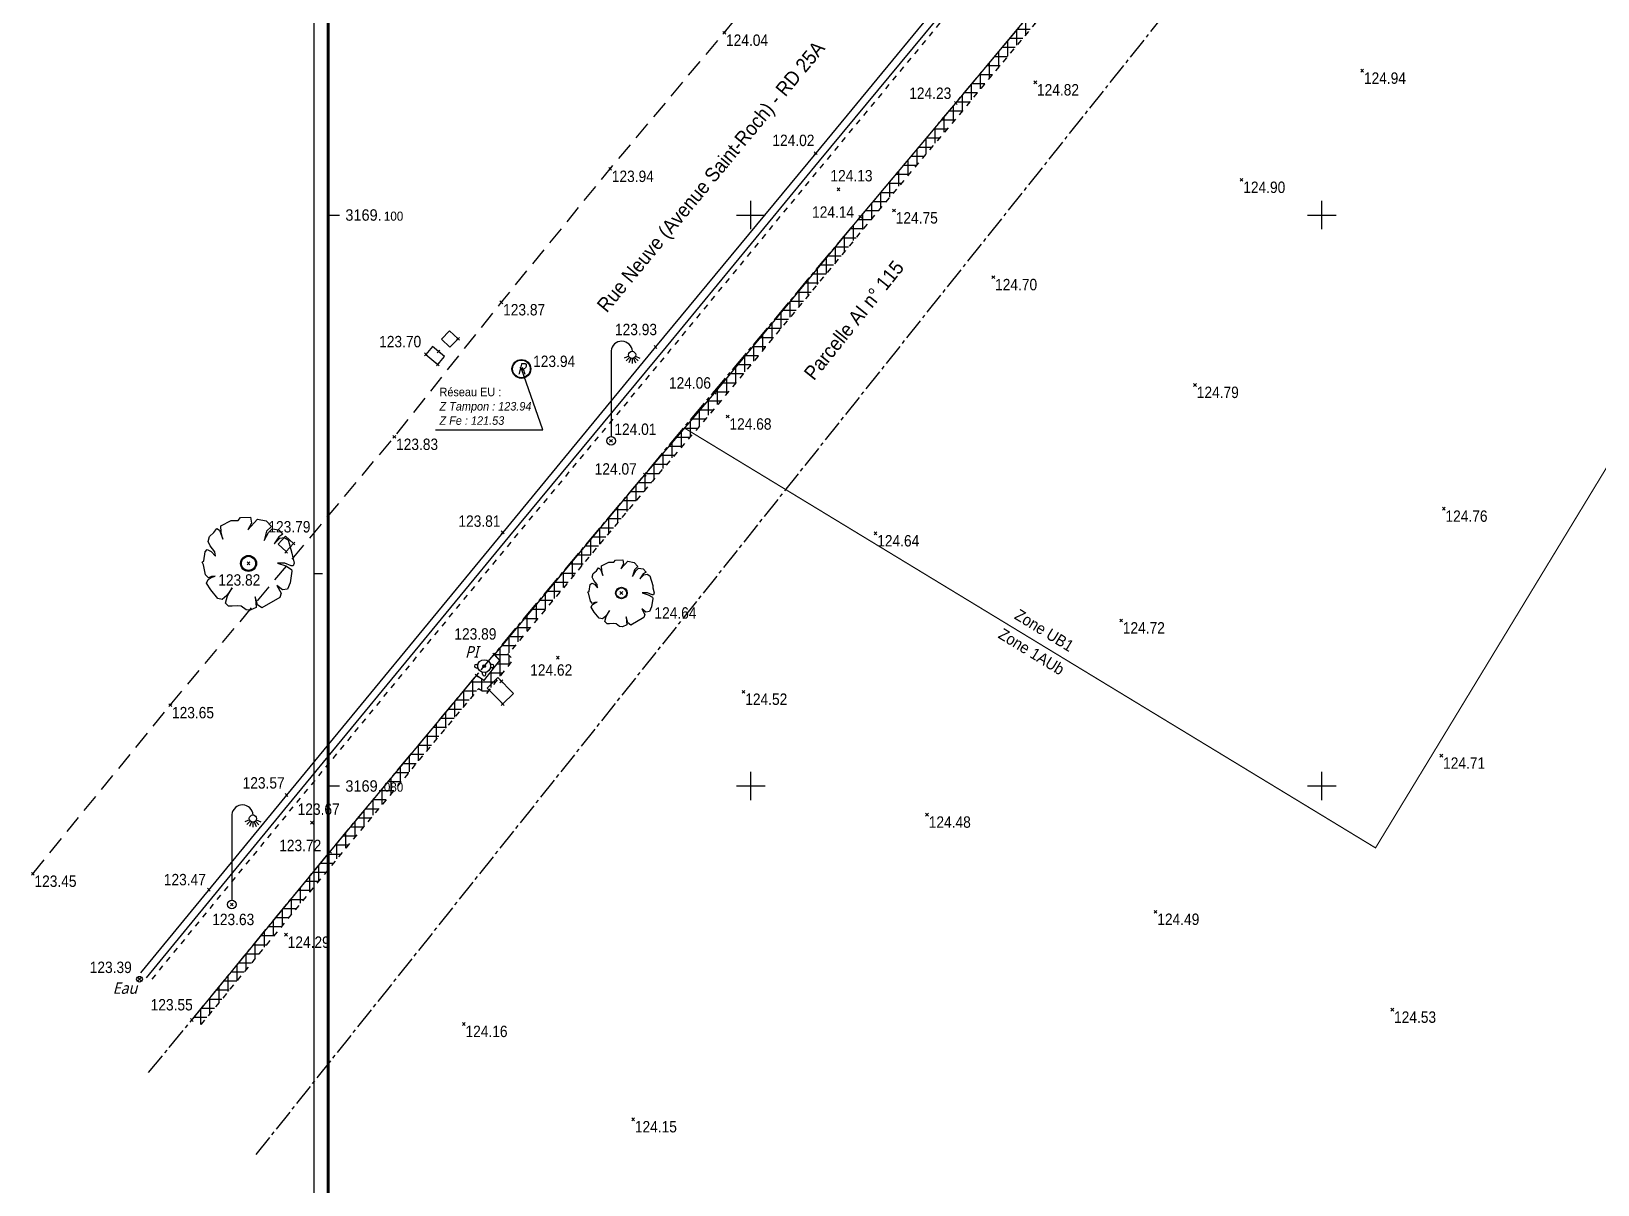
# Model space of a CAD drawing. Header units: millimetres. Extents: x 1856675 to 1856923, y 3169023 to 3169196.
# Drawn here: x 1856674.8 to 1856729.7, y 3169066 to 3169106.4 of the extents above; entities that cross this region are included whole.
import ezdxf
from ezdxf.enums import TextEntityAlignment as Align

# ---------------------------------------------------------------- set-up
doc = ezdxf.new("R2010")
doc.units = ezdxf.units.MM
doc.header["$PDMODE"] = 3
doc.header["$PDSIZE"] = 0.05
for name, pattern in [('AXES2', [28.575, 19.05, -3.175, 3.175, -3.175]), ('CACHE', [9.525, 6.35, -3.175]), ('Grille', [0.4, 0.2, -0.2]), ('INTERROMPU', [19.05, 12.7, -6.35])]:
    doc.linetypes.add(name, pattern=pattern)
for name, color, linetype in [('Caniveau', 24, 'Continuous'), ('Carroyage(2)', 7, 'Continuous'), ('Carroyage(2)_Croix', 7, 'Continuous'), ('Carroyage(2)_Textes', 7, 'Continuous'), ('Chemin', 45, 'CACHE'), ('Elements de Voirie', 251, 'Continuous'), ('Limites', 1, 'AXES2'), ('Mise en Page', 7, 'Continuous'), ('Murs', 7, 'Continuous'), ('Murs Hachures', 7, 'Continuous'), ("Plan Local d'Urbanisme", 30, 'Continuous'), ('Points Topo', 7, 'Continuous'), ('Points Topo Altitude', 7, 'Continuous'), ('Réseaux Sol', 151, 'Continuous'), ('Textes', 7, 'Continuous'), ('Trottoirs', 28, 'Continuous'), ('Végétation', 102, 'Continuous')]:
    doc.layers.add(name, color=color, linetype=linetype)
doc.styles.add('Pts Topo SPE', font='', dxfattribs={"width": 0.9})
doc.styles.get("Standard").update_dxf_attribs({"font": '', "width": 0.95, "height": 0.4})
doc.styles.get('Pts Topo SPE').set_extended_font_data('Titillium Web Light')
doc.styles.get('Standard').set_extended_font_data('Titillium Web')

# ---------------------------------------------------------------- blocks, each defined once
blk = doc.blocks.new('PointTopo_SPE')
at = {"color": 0}
blk.add_point((0, 0), dxfattribs=at)
at = {"layer": 'Points Topo Altitude', "style": 'Pts Topo SPE', "width": 0.9}
blk.add_attdef('ALT', text='', height=0.4, dxfattribs=at).set_placement((0.06, -0.06), align=Align.TOP_LEFT)
blk = doc.blocks.new('SPE81')
at = {"layer": 'Elements de Voirie'}
blk.add_line((0, 3.15), (0, 0.15), dxfattribs=at)
at = {"layer": 'Elements de Voirie', "flags": 128}
for points in [[(0.621, 2.962), (0.46, 2.895)], [(0.648, 2.922), (0.525, 2.798)], [(0.689, 2.895), (0.622, 2.733)], [(0.737, 2.885), (0.737, 2.71)], [(0.784, 2.895), (0.85, 2.733)], [(0.824, 2.921), (0.947, 2.796)], [(0.852, 2.962), (1.013, 2.894)]]:
    blk.add_lwpolyline(points, dxfattribs=at)
at = {"layer": 'Elements de Voirie'}
for centre, radius in [((0.737, 3.01), 0.125), ((0, 0), 0.15)]:
    blk.add_circle(centre, radius, dxfattribs=at)
blk.add_arc((0.374, 3.111), 0.376, 3.6208, 174.0268, dxfattribs=at)
blk = doc.blocks.new('SPE40')
at = {"layer": 'Réseaux Sol'}
for radius in [0.33, 0.31]:
    blk.add_circle((0, 0), radius, dxfattribs=at)
at = {"layer": 'Réseaux Sol', "insert": (-0.15, 0.212), "char_height": 0.4, "attachment_point": 1}
blk.add_mtext_dynamic_manual_height_columns('{\\fTrebuchet MS|b0|i1|c0|p34;R}', width=0.4, gutter_width=12.5, heights=[0], dxfattribs=at)
blk = doc.blocks.new('SPE30')
at = {"layer": 'Végétation'}
h = blk.add_hatch(color=34, dxfattribs=at)
h.dxf.hatch_style = 1
h.paths.add_polyline_path([(-0.28, 0, 1), (0.28, 0, 1)])
h.paths.add_polyline_path([(0.25, 0, -1), (-0.25, 0, -1)], flags=16)
at = {"layer": 'Végétation', "linetype": 'Continuous', "flags": 128}
for points in [[(1.522, 0.359), (1.537, 0.249), (1.598, 0.013), (1.568, -0.082), (1.491, -0.082), (1.277, 0.013), (1.017, 0.013), (1.308, -0.082), (1.507, -0.208), (1.522, -0.27), (1.461, -0.68), (1.369, -0.9), (1.185, -0.931), (0.987, -0.774), (1.14, -1.042), (1.094, -1.199), (0.467, -1.561), (0.314, -1.451), (0.237, -1.167), (0.253, -1.372), (0.268, -1.545), (0.054, -1.64), (-0.084, -1.624), (-0.252, -1.498), (-0.39, -1.482), (-0.573, -1.498), (-0.696, -1.498), (-0.803, -1.388), (-0.741, -1.136), (-0.573, -0.853), (-0.757, -1.12), (-0.925, -1.262), (-1.078, -1.23), (-1.323, -0.931), (-1.475, -0.695), (-1.414, -0.569), (-1.307, -0.491), (-1.17, -0.444), (-1.292, -0.459), (-1.399, -0.507), (-1.506, -0.396), (-1.582, -0.05), (-1.628, 0.044), (-1.567, 0.092), (-1.521, 0.406), (-1.445, 0.485), (-1.307, 0.422), (-1.154, 0.249), (-1.185, 0.406), (-1.338, 0.611), (-1.414, 0.768), (-1.368, 0.941), (-1.215, 1.083), (-1.108, 1.225), (-1.017, 1.162), (-0.894, 0.847), (-0.956, 1.099), (-0.971, 1.319), (-0.604, 1.508), (-0.359, 1.508), (-0.283, 1.602), (0.069, 1.618), (0.1, 1.413), (-0.023, 1.177), (0.314, 1.555), (0.62, 1.492), (0.803, 1.288), (0.635, 1.13), (0.543, 0.8), (0.696, 1.083), (0.834, 1.209), (1.063, 1.177), (1.201, 1.02), (1.063, 0.926), (0.895, 0.69), (1.094, 0.878), (1.247, 0.91), (1.384, 0.831)], [(0.834, 1.209), (0.834, 1.209)], [(0.834, 1.209), (0.834, 1.209)]]:
    blk.add_lwpolyline(points, close=True, dxfattribs=at)
at = {"layer": 'Végétation', "color": 34}
blk.add_circle((0, 0), 0.28, dxfattribs=at)
at = {"layer": 'Végétation', "color": 34, "linetype": 'Continuous'}
blk.add_circle((0, 0), 0.25, dxfattribs=at)
blk = doc.blocks.new('SPE50')
at = {"layer": 'Réseaux Sol', "flags": 128}
blk.add_lwpolyline([(0, 0), (1, 0), (1, 1), (0, 1), (0, 0)], dxfattribs=at)
blk = doc.blocks.new('SPE45')
at = {"layer": 'Réseaux Sol', "flags": 128}
blk.add_lwpolyline([(0, 0), (1, 0), (1, 1), (0, 1)], close=True, dxfattribs=at)
blk = doc.blocks.new('SPE31')
at = {"xscale": 0.7200000000000001, "yscale": 0.7200000000000001, "zscale": 0.7200000000000001}
blk.add_blockref('SPE30', (0, 0), dxfattribs=at)

msp = doc.modelspace()

# ---------------------------------------------------------------- hatches: boundary and pattern name
at = {"layer": 'Murs Hachures'}
h = msp.add_hatch(dxfattribs=at)
h.set_pattern_fill('ANSI37', color=256, scale=0.1, angle=45)
h.set_pattern_definition([(90, (1856680.4247, 3169071.5839), (-0.3175, 8e-17), []), (180, (1856680.4247, 3169071.5839), (-8e-17, -0.3175), [])])
h.paths.add_polyline_path([(1856723.212, 3169124.209), (1856722.938, 3169124.427), (1856720.187, 3169120.961), (1856718.94, 3169118.725), (1856718.056, 3169116.982), (1856717.855, 3169116.738), (1856716.823, 3169115.488), (1856718.068, 3169114.495), (1856716.161, 3169112.207), (1856714.947, 3169113.222), (1856711.887, 3169109.578), (1856707.179, 3169103.922), (1856703.834, 3169099.935), (1856698.734, 3169093.772), (1856696.288, 3169090.905), (1856691.022, 3169084.598), (1856691.211, 3169084.405), (1856690.657, 3169083.7), (1856690.393, 3169083.872), (1856685.264, 3169077.702), (1856680.425, 3169071.806), (1856680.695, 3169071.584), (1856685.533, 3169077.479), (1856690.463, 3169083.409), (1856690.735, 3169083.232), (1856691.677, 3169084.431), (1856691.494, 3169084.617), (1856696.555, 3169090.679), (1856699.002, 3169093.547), (1856704.103, 3169099.711), (1856707.448, 3169103.698), (1856712.155, 3169109.354), (1856714.99, 3169112.729), (1856716.206, 3169111.713), (1856718.565, 3169114.545), (1856717.319, 3169115.54), (1856718.125, 3169116.515), (1856718.351, 3169116.789), (1856719.249, 3169118.561), (1856720.479, 3169120.766)])
h.paths.add_polyline_path([(1856721.27, 3169121.927), (1856721.139, 3169121.744), (1856720.976, 3169121.86), (1856721.107, 3169122.044)], flags=16)

# ---------------------------------------------------------------- linework, layer by layer
at = {"layer": 'Caniveau', "flags": 128}
msp.add_lwpolyline([(1856721.832, 3169125.902), (1856715.919, 3169118.72), (1856708.357, 3169109.555), (1856702.275, 3169102.165), (1856696.663, 3169095.378), (1856691.312, 3169088.885), (1856683.742, 3169079.684), (1856678.627, 3169073.458)], dxfattribs=at)
at = {"layer": 'Carroyage(2)'}
for p, q in [((1856685.202, 3169100), (1856685.602, 3169100)), ((1856684.702, 3169087.439), (1856685.002, 3169087.439)), ((1856685.202, 3169080), (1856685.602, 3169080))]:
    msp.add_line(p, q, dxfattribs=at)
msp.add_lwpolyline([(1856684.702, 3169028.039), (1856922.302, 3169028.039), (1856922.302, 3169196.039), (1856684.702, 3169196.039)], close=True, dxfattribs=at)
at = {"layer": 'Carroyage(2)', "const_width": 0.1}
msp.add_lwpolyline([(1856921.802, 3169087.439), (1856921.802, 3169195.539), (1856685.202, 3169195.539), (1856685.202, 3169028.539), (1856880.302, 3169028.539)], dxfattribs=at)
at = {"layer": 'Carroyage(2)_Croix'}
for p, q in [((1856700, 3169099.5), (1856700, 3169100.5)), ((1856720, 3169099.5), (1856720, 3169100.5)), ((1856699.5, 3169100), (1856700.5, 3169100)), ((1856719.5, 3169100), (1856720.5, 3169100)), ((1856700, 3169079.5), (1856700, 3169080.5)), ((1856720, 3169079.5), (1856720, 3169080.5)), ((1856699.5, 3169080), (1856700.5, 3169080)), ((1856719.5, 3169080), (1856720.5, 3169080))]:
    msp.add_line(p, q, dxfattribs=at)
at = {"layer": 'Chemin', "color": 45, "ltscale": 0.1, "flags": 128}
msp.add_lwpolyline([(1856674.854, 3169076.925), (1856679.669, 3169082.829), (1856687.517, 3169092.229), (1856691.267, 3169096.942), (1856695.073, 3169101.616), (1856699.073, 3169106.384), (1856702.064, 3169110.006), (1856707.383, 3169116.469), (1856707.589, 3169116.719)], dxfattribs=at)
at = {"layer": 'Limites', "ltscale": 0.04, "flags": 128}
for points in [[(1856678.911, 3169069.962), (1856685.264, 3169077.702), (1856690.393, 3169083.872), (1856707.179, 3169103.922), (1856714.947, 3169113.222), (1856718.056, 3169116.982), (1856718.94, 3169118.725), (1856720.187, 3169120.961), (1856724.396, 3169126.263)], [(1856682.676, 3169067.09), (1856723.705, 3169118.594)]]:
    msp.add_lwpolyline(points, dxfattribs=at)
at = {"layer": 'Mise en Page', "color": 30, "linetype": 'INTERROMPU', "ltscale": 0.05, "const_width": 0.04, "flags": 128}
msp.add_lwpolyline([(1856697.658, 3169092.55), (1856721.879, 3169077.832), (1856735.018, 3169099.463), (1856805.151, 3169087.233)], dxfattribs=at)
at = {"layer": 'Murs', "const_width": 0.05, "flags": 128}
msp.add_lwpolyline([(1856722.938, 3169124.427), (1856720.187, 3169120.961), (1856718.94, 3169118.725), (1856718.056, 3169116.982), (1856717.855, 3169116.738), (1856716.823, 3169115.488), (1856718.068, 3169114.495), (1856716.161, 3169112.207), (1856714.947, 3169113.222), (1856711.887, 3169109.578), (1856707.179, 3169103.922), (1856703.834, 3169099.935), (1856698.734, 3169093.772), (1856696.288, 3169090.905), (1856691.022, 3169084.598), (1856691.211, 3169084.405), (1856690.657, 3169083.7), (1856690.393, 3169083.872), (1856685.264, 3169077.702), (1856680.425, 3169071.806)], dxfattribs=at)
at = {"layer": 'Murs', "linetype": 'Grille', "flags": 128}
msp.add_lwpolyline([(1856723.212, 3169124.209), (1856720.479, 3169120.766), (1856719.249, 3169118.561), (1856718.351, 3169116.789), (1856718.125, 3169116.515), (1856717.319, 3169115.54), (1856718.565, 3169114.545), (1856716.206, 3169111.713), (1856714.99, 3169112.729), (1856712.155, 3169109.354), (1856707.448, 3169103.698), (1856704.103, 3169099.711), (1856699.002, 3169093.547), (1856696.555, 3169090.679), (1856691.494, 3169084.617), (1856691.677, 3169084.431), (1856690.735, 3169083.232), (1856690.463, 3169083.409), (1856685.533, 3169077.479), (1856680.695, 3169071.584)], dxfattribs=at)
at = {"layer": 'Réseaux Sol', "linetype": 'Continuous'}
for p, q in [((1856690.38, 3169084.258, 123.887), (1856690.447, 3169084.258, 123.887)), ((1856690.38, 3169084.14, 123.887), (1856690.447, 3169084.14, 123.887)), ((1856690.947, 3169084.258, 123.887), (1856690.881, 3169084.258, 123.887)), ((1856690.947, 3169084.14, 123.887), (1856690.881, 3169084.14, 123.887)), ((1856690.605, 3169083.916, 123.887), (1856690.605, 3169083.982, 123.887)), ((1856690.723, 3169083.916, 123.887), (1856690.723, 3169083.982, 123.887))]:
    msp.add_line(p, q, dxfattribs=at)
at = {"layer": 'Réseaux Sol'}
msp.add_line((1856678.521, 3169073.162), (1856678.663, 3169073.303), dxfattribs=at)
at = {"layer": 'Réseaux Sol', "color": 38, "elevation": 68.288, "flags": 128}
msp.add_lwpolyline([(1856692.72, 3169092.472), (1856691.965, 3169094.607)], dxfattribs=at)
at = {"layer": 'Réseaux Sol', "color": 38}
msp.add_polyline3d([(1856688.958, 3169092.472, 68.288), (1856692.72, 3169092.472, 68.288)], dxfattribs=at)
at = {"layer": 'Réseaux Sol', "linetype": 'Continuous'}
msp.add_circle((1856690.664, 3169084.199, 123.887), 0.225, dxfattribs=at)
at = {"layer": 'Réseaux Sol'}
for centre, radius in [((1856690.664, 3169084.199, 123.887), 0.0495), ((1856678.592, 3169073.232), 0.1)]:
    msp.add_circle(centre, radius, dxfattribs=at)
at = {"layer": 'Réseaux Sol', "linetype": 'Continuous'}
for centre, start, end in [((1856690.38, 3169084.199, 123.887), 90, 270), ((1856690.947, 3169084.199, 123.887), 270, 90), ((1856690.664, 3169083.916, 123.887), 180, 0)]:
    msp.add_arc(centre, 0.0586, start, end, dxfattribs=at)
at = {"layer": 'Trottoirs', "color": 28, "flags": 128}
msp.add_lwpolyline([(1856721.964, 3169125.614), (1856716.041, 3169118.482), (1856708.521, 3169109.302), (1856702.392, 3169101.893), (1856697.031, 3169095.377), (1856691.548, 3169088.767), (1856683.935, 3169079.515), (1856678.824, 3169073.277)], dxfattribs=at)
at = {"layer": 'Trottoirs', "color": 28, "linetype": 'Grille', "flags": 128}
msp.add_lwpolyline([(1856716.27, 3169118.475), (1856716.18, 3169118.368), (1856708.66, 3169109.188), (1856702.53, 3169101.778), (1856697.17, 3169095.262), (1856691.687, 3169088.652), (1856684.074, 3169079.401), (1856678.963, 3169073.163)], dxfattribs=at)

# ---------------------------------------------------------------- block references
at = {"layer": 'Elements de Voirie', "color": 7}
for p in [(1856695.107, 3169092.091), (1856681.825, 3169075.849)]:
    msp.add_blockref('SPE81', p, dxfattribs=at)
at = {"layer": 'Points Topo'}
ref = msp.add_blockref('PointTopo_SPE', (1856699.073, 3169106.384, 124.041), dxfattribs=at)
ref.add_attrib('ALT', '124.04', dxfattribs={"layer": 'Points Topo Altitude', "height": 0.4, "style": 'Pts Topo SPE', "width": 0.9}).set_placement((1856699.133, 3169106.324, 124.041), align=Align.TOP_LEFT)
ref = msp.add_blockref('PointTopo_SPE', (1856721.413, 3169105.055, 124.941), dxfattribs=at)
ref.add_attrib('ALT', '124.94', dxfattribs={"layer": 'Points Topo Altitude', "height": 0.4, "style": 'Pts Topo SPE', "width": 0.9}).set_placement((1856721.473, 3169104.995, 124.941), align=Align.TOP_LEFT)
ref = msp.add_blockref('PointTopo_SPE', (1856707.179, 3169103.922, 124.233), dxfattribs=at)
ref.add_attrib('ALT', '124.23', dxfattribs={"layer": 'Points Topo Altitude', "height": 0.4, "style": 'Pts Topo SPE', "width": 0.9}).set_placement((1856705.549, 3169104.466, 124.233), align=Align.TOP_LEFT)
ref = msp.add_blockref('PointTopo_SPE', (1856709.963, 3169104.646, 124.82), dxfattribs=at)
ref.add_attrib('ALT', '124.82', dxfattribs={"layer": 'Points Topo Altitude', "height": 0.4, "style": 'Pts Topo SPE', "width": 0.9}).set_placement((1856710.023, 3169104.586, 124.82), align=Align.TOP_LEFT)
ref = msp.add_blockref('PointTopo_SPE', (1856702.275, 3169102.165, 124.021), dxfattribs=at)
ref.add_attrib('ALT', '124.02', dxfattribs={"layer": 'Points Topo Altitude', "height": 0.4, "style": 'Pts Topo SPE', "width": 0.9}).set_placement((1856700.757, 3169102.815, 124.021), align=Align.TOP_LEFT)
ref = msp.add_blockref('PointTopo_SPE', (1856695.073, 3169101.616, 123.943), dxfattribs=at)
ref.add_attrib('ALT', '123.94', dxfattribs={"layer": 'Points Topo Altitude', "height": 0.4, "style": 'Pts Topo SPE', "width": 0.9}).set_placement((1856695.133, 3169101.556, 123.943), align=Align.TOP_LEFT)
ref = msp.add_blockref('PointTopo_SPE', (1856703.07, 3169100.899, 124.127), dxfattribs=at)
ref.add_attrib('ALT', '124.13', dxfattribs={"layer": 'Points Topo Altitude', "height": 0.4, "style": 'Pts Topo SPE', "width": 0.9}).set_placement((1856702.79, 3169101.577, 124.127), align=Align.TOP_LEFT)
ref = msp.add_blockref('PointTopo_SPE', (1856717.186, 3169101.231, 124.901), dxfattribs=at)
ref.add_attrib('ALT', '124.90', dxfattribs={"layer": 'Points Topo Altitude', "height": 0.4, "style": 'Pts Topo SPE', "width": 0.9}).set_placement((1856717.246, 3169101.171, 124.901), align=Align.TOP_LEFT)
ref = msp.add_blockref('PointTopo_SPE', (1856703.834, 3169099.935, 124.143), dxfattribs=at)
ref.add_attrib('ALT', '124.14', dxfattribs={"layer": 'Points Topo Altitude', "height": 0.4, "style": 'Pts Topo SPE', "width": 0.9}).set_placement((1856702.147, 3169100.304, 124.143), align=Align.TOP_LEFT)
ref = msp.add_blockref('PointTopo_SPE', (1856705.017, 3169100.16, 124.748), dxfattribs=at)
ref.add_attrib('ALT', '124.75', dxfattribs={"layer": 'Points Topo Altitude', "height": 0.4, "style": 'Pts Topo SPE', "width": 0.9}).set_placement((1856705.077, 3169100.1, 124.748), align=Align.TOP_LEFT)
ref = msp.add_blockref('PointTopo_SPE', (1856708.496, 3169097.823, 124.704), dxfattribs=at)
ref.add_attrib('ALT', '124.70', dxfattribs={"layer": 'Points Topo Altitude', "height": 0.4, "style": 'Pts Topo SPE', "width": 0.9}).set_placement((1856708.556, 3169097.763, 124.704), align=Align.TOP_LEFT)
ref = msp.add_blockref('PointTopo_SPE', (1856691.267, 3169096.942, 123.868), dxfattribs=at)
ref.add_attrib('ALT', '123.87', dxfattribs={"layer": 'Points Topo Altitude', "height": 0.4, "style": 'Pts Topo SPE', "width": 0.9}).set_placement((1856691.327, 3169096.882, 123.868), align=Align.TOP_LEFT)
ref = msp.add_blockref('PointTopo_SPE', (1856696.663, 3169095.378, 123.932), dxfattribs=at)
ref.add_attrib('ALT', '123.93', dxfattribs={"layer": 'Points Topo Altitude', "height": 0.4, "style": 'Pts Topo SPE', "width": 0.9}).set_placement((1856695.244, 3169096.19, 123.932), align=Align.TOP_LEFT)
ref = msp.add_blockref('PointTopo_SPE', (1856688.623, 3169095.117, 123.695), dxfattribs=at)
ref.add_attrib('ALT', '123.70', dxfattribs={"layer": 'Points Topo Altitude', "height": 0.4, "style": 'Pts Topo SPE', "width": 0.9}).set_placement((1856686.985, 3169095.766, 123.695), align=Align.TOP_LEFT)
for p in [(1856689.747, 3169095.663), (1856689.063, 3169095.217), (1856689.041, 3169094.763), (1856683.987, 3169088.495), (1856690.393, 3169083.872), (1856691.264, 3169083.668), (1856691.313, 3169082.873)]:
    msp.add_blockref('PointTopo_SPE', p, dxfattribs=at)
ref = msp.add_blockref('PointTopo_SPE', (1856691.965, 3169094.607, 123.941), dxfattribs=at)
ref.add_attrib('ALT', '123.94', dxfattribs={"layer": 'Points Topo Altitude', "height": 0.4, "style": 'Pts Topo SPE', "width": 0.9}).set_placement((1856692.378, 3169095.075, 123.941), align=Align.TOP_LEFT)
ref = msp.add_blockref('PointTopo_SPE', (1856698.734, 3169093.772, 124.06), dxfattribs=at)
ref.add_attrib('ALT', '124.06', dxfattribs={"layer": 'Points Topo Altitude', "height": 0.4, "style": 'Pts Topo SPE', "width": 0.9}).set_placement((1856697.134, 3169094.318, 124.06), align=Align.TOP_LEFT)
ref = msp.add_blockref('PointTopo_SPE', (1856715.559, 3169094.049, 124.788), dxfattribs=at)
ref.add_attrib('ALT', '124.79', dxfattribs={"layer": 'Points Topo Altitude', "height": 0.4, "style": 'Pts Topo SPE', "width": 0.9}).set_placement((1856715.619, 3169093.989, 124.788), align=Align.TOP_LEFT)
ref = msp.add_blockref('PointTopo_SPE', (1856699.193, 3169092.94, 124.681), dxfattribs=at)
ref.add_attrib('ALT', '124.68', dxfattribs={"layer": 'Points Topo Altitude', "height": 0.4, "style": 'Pts Topo SPE', "width": 0.9}).set_placement((1856699.253, 3169092.88, 124.681), align=Align.TOP_LEFT)
ref = msp.add_blockref('PointTopo_SPE', (1856687.517, 3169092.229, 123.826), dxfattribs=at)
ref.add_attrib('ALT', '123.83', dxfattribs={"layer": 'Points Topo Altitude', "height": 0.4, "style": 'Pts Topo SPE', "width": 0.9}).set_placement((1856687.577, 3169092.169, 123.826), align=Align.TOP_LEFT)
ref = msp.add_blockref('PointTopo_SPE', (1856695.107, 3169092.091, 124.014), dxfattribs=at)
ref.add_attrib('ALT', '124.01', dxfattribs={"layer": 'Points Topo Altitude', "height": 0.4, "style": 'Pts Topo SPE', "width": 0.9}).set_placement((1856695.223, 3169092.696, 124.014), align=Align.TOP_LEFT)
ref = msp.add_blockref('PointTopo_SPE', (1856696.288, 3169090.905, 124.067), dxfattribs=at)
ref.add_attrib('ALT', '124.07', dxfattribs={"layer": 'Points Topo Altitude', "height": 0.4, "style": 'Pts Topo SPE', "width": 0.9}).set_placement((1856694.534, 3169091.306, 124.067), align=Align.TOP_LEFT)
ref = msp.add_blockref('PointTopo_SPE', (1856724.269, 3169089.713, 124.76), dxfattribs=at)
ref.add_attrib('ALT', '124.76', dxfattribs={"layer": 'Points Topo Altitude', "height": 0.4, "style": 'Pts Topo SPE', "width": 0.9}).set_placement((1856724.329, 3169089.653, 124.76), align=Align.TOP_LEFT)
ref = msp.add_blockref('PointTopo_SPE', (1856683.73, 3169088.209, 123.793), dxfattribs=at)
ref.add_attrib('ALT', '123.79', dxfattribs={"layer": 'Points Topo Altitude', "height": 0.4, "style": 'Pts Topo SPE', "width": 0.9}).set_placement((1856683.106, 3169089.28), align=Align.TOP_LEFT)
ref = msp.add_blockref('PointTopo_SPE', (1856691.312, 3169088.885, 123.81), dxfattribs=at)
ref.add_attrib('ALT', '123.81', dxfattribs={"layer": 'Points Topo Altitude', "height": 0.4, "style": 'Pts Topo SPE', "width": 0.9}).set_placement((1856689.761, 3169089.478, 123.81), align=Align.TOP_LEFT)
ref = msp.add_blockref('PointTopo_SPE', (1856704.368, 3169088.849, 124.644), dxfattribs=at)
ref.add_attrib('ALT', '124.64', dxfattribs={"layer": 'Points Topo Altitude', "height": 0.4, "style": 'Pts Topo SPE', "width": 0.9}).set_placement((1856704.428, 3169088.789, 124.644), align=Align.TOP_LEFT)
ref = msp.add_blockref('PointTopo_SPE', (1856682.41, 3169087.797, 123.818), dxfattribs=at)
ref.add_attrib('ALT', '123.82', dxfattribs={"layer": 'Points Topo Altitude', "height": 0.4, "style": 'Pts Topo SPE', "width": 0.9}).set_placement((1856681.351, 3169087.416, 123.818), align=Align.TOP_LEFT)
ref = msp.add_blockref('PointTopo_SPE', (1856695.468, 3169086.76, 124.637), dxfattribs=at)
ref.add_attrib('ALT', '124.64', dxfattribs={"layer": 'Points Topo Altitude', "height": 0.4, "style": 'Pts Topo SPE', "width": 0.9}).set_placement((1856696.626, 3169086.261, 124.637), align=Align.TOP_LEFT)
ref = msp.add_blockref('PointTopo_SPE', (1856712.969, 3169085.799, 124.72), dxfattribs=at)
ref.add_attrib('ALT', '124.72', dxfattribs={"layer": 'Points Topo Altitude', "height": 0.4, "style": 'Pts Topo SPE', "width": 0.9}).set_placement((1856713.029, 3169085.739, 124.72), align=Align.TOP_LEFT)
ref = msp.add_blockref('PointTopo_SPE', (1856691.022, 3169084.598, 123.891), dxfattribs=at)
ref.add_attrib('ALT', '123.89', dxfattribs={"layer": 'Points Topo Altitude', "height": 0.4, "style": 'Pts Topo SPE', "width": 0.9}).set_placement((1856689.619, 3169085.526, 123.891), align=Align.TOP_LEFT)
ref = msp.add_blockref('PointTopo_SPE', (1856693.244, 3169084.496, 124.622), dxfattribs=at)
ref.add_attrib('ALT', '124.62', dxfattribs={"layer": 'Points Topo Altitude', "height": 0.4, "style": 'Pts Topo SPE', "width": 0.9}).set_placement((1856692.274, 3169084.263, 124.622), align=Align.TOP_LEFT)
ref = msp.add_blockref('PointTopo_SPE', (1856699.746, 3169083.3, 124.517), dxfattribs=at)
ref.add_attrib('ALT', '124.52', dxfattribs={"layer": 'Points Topo Altitude', "height": 0.4, "style": 'Pts Topo SPE', "width": 0.9}).set_placement((1856699.806, 3169083.24, 124.517), align=Align.TOP_LEFT)
ref = msp.add_blockref('PointTopo_SPE', (1856679.669, 3169082.829, 123.651), dxfattribs=at)
ref.add_attrib('ALT', '123.65', dxfattribs={"layer": 'Points Topo Altitude', "height": 0.4, "style": 'Pts Topo SPE', "width": 0.9}).set_placement((1856679.729, 3169082.769, 123.651), align=Align.TOP_LEFT)
ref = msp.add_blockref('PointTopo_SPE', (1856724.186, 3169081.062, 124.713), dxfattribs=at)
ref.add_attrib('ALT', '124.71', dxfattribs={"layer": 'Points Topo Altitude', "height": 0.4, "style": 'Pts Topo SPE', "width": 0.9}).set_placement((1856724.246, 3169081.002, 124.713), align=Align.TOP_LEFT)
ref = msp.add_blockref('PointTopo_SPE', (1856683.742, 3169079.684, 123.568), dxfattribs=at)
ref.add_attrib('ALT', '123.57', dxfattribs={"layer": 'Points Topo Altitude', "height": 0.4, "style": 'Pts Topo SPE', "width": 0.9}).set_placement((1856682.204, 3169080.309, 123.568), align=Align.TOP_LEFT)
ref = msp.add_blockref('PointTopo_SPE', (1856684.632, 3169078.716, 123.665), dxfattribs=at)
ref.add_attrib('ALT', '123.67', dxfattribs={"layer": 'Points Topo Altitude', "height": 0.4, "style": 'Pts Topo SPE', "width": 0.9}).set_placement((1856684.131, 3169079.389, 123.665), align=Align.TOP_LEFT)
ref = msp.add_blockref('PointTopo_SPE', (1856706.173, 3169078.996, 124.478), dxfattribs=at)
ref.add_attrib('ALT', '124.48', dxfattribs={"layer": 'Points Topo Altitude', "height": 0.4, "style": 'Pts Topo SPE', "width": 0.9}).set_placement((1856706.233, 3169078.936, 124.478), align=Align.TOP_LEFT)
ref = msp.add_blockref('PointTopo_SPE', (1856685.264, 3169077.702, 123.724), dxfattribs=at)
ref.add_attrib('ALT', '123.72', dxfattribs={"layer": 'Points Topo Altitude', "height": 0.4, "style": 'Pts Topo SPE', "width": 0.9}).set_placement((1856683.485, 3169078.117, 123.724), align=Align.TOP_LEFT)
ref = msp.add_blockref('PointTopo_SPE', (1856674.854, 3169076.925, 123.45), dxfattribs=at)
ref.add_attrib('ALT', '123.45', dxfattribs={"layer": 'Points Topo Altitude', "height": 0.4, "style": 'Pts Topo SPE', "width": 0.9}).set_placement((1856674.914, 3169076.865, 123.45), align=Align.TOP_LEFT)
ref = msp.add_blockref('PointTopo_SPE', (1856681.018, 3169076.368, 123.469), dxfattribs=at)
ref.add_attrib('ALT', '123.47', dxfattribs={"layer": 'Points Topo Altitude', "height": 0.4, "style": 'Pts Topo SPE', "width": 0.9}).set_placement((1856679.444, 3169076.921, 123.469), align=Align.TOP_LEFT)
ref = msp.add_blockref('PointTopo_SPE', (1856681.825, 3169075.849, 123.63), dxfattribs=at)
ref.add_attrib('ALT', '123.63', dxfattribs={"layer": 'Points Topo Altitude', "height": 0.4, "style": 'Pts Topo SPE', "width": 0.9}).set_placement((1856681.139, 3169075.526, 123.63), align=Align.TOP_LEFT)
ref = msp.add_blockref('PointTopo_SPE', (1856714.176, 3169075.592, 124.49), dxfattribs=at)
ref.add_attrib('ALT', '124.49', dxfattribs={"layer": 'Points Topo Altitude', "height": 0.4, "style": 'Pts Topo SPE', "width": 0.9}).set_placement((1856714.236, 3169075.532, 124.49), align=Align.TOP_LEFT)
ref = msp.add_blockref('PointTopo_SPE', (1856683.722, 3169074.79, 124.295), dxfattribs=at)
ref.add_attrib('ALT', '124.29', dxfattribs={"layer": 'Points Topo Altitude', "height": 0.4, "style": 'Pts Topo SPE', "width": 0.9}).set_placement((1856683.782, 3169074.73, 124.295), align=Align.TOP_LEFT)
ref = msp.add_blockref('PointTopo_SPE', (1856678.592, 3169073.232, 123.385), dxfattribs=at)
ref.add_attrib('ALT', '123.39', dxfattribs={"layer": 'Points Topo Altitude', "height": 0.4, "style": 'Pts Topo SPE', "width": 0.9}).set_placement((1856676.849, 3169073.848, 123.385), align=Align.TOP_LEFT)
ref = msp.add_blockref('PointTopo_SPE', (1856680.425, 3169071.806, 123.549), dxfattribs=at)
ref.add_attrib('ALT', '123.55', dxfattribs={"layer": 'Points Topo Altitude', "height": 0.4, "style": 'Pts Topo SPE', "width": 0.9}).set_placement((1856678.984, 3169072.538, 123.549), align=Align.TOP_LEFT)
ref = msp.add_blockref('PointTopo_SPE', (1856722.468, 3169072.163, 124.532), dxfattribs=at)
ref.add_attrib('ALT', '124.53', dxfattribs={"layer": 'Points Topo Altitude', "height": 0.4, "style": 'Pts Topo SPE', "width": 0.9}).set_placement((1856722.528, 3169072.103, 124.532), align=Align.TOP_LEFT)
ref = msp.add_blockref('PointTopo_SPE', (1856689.949, 3169071.665, 124.156), dxfattribs=at)
ref.add_attrib('ALT', '124.16', dxfattribs={"layer": 'Points Topo Altitude', "height": 0.4, "style": 'Pts Topo SPE', "width": 0.9}).set_placement((1856690.009, 3169071.605, 124.156), align=Align.TOP_LEFT)
ref = msp.add_blockref('PointTopo_SPE', (1856695.88, 3169068.325, 124.152), dxfattribs=at)
ref.add_attrib('ALT', '124.15', dxfattribs={"layer": 'Points Topo Altitude', "height": 0.4, "style": 'Pts Topo SPE', "width": 0.9}).set_placement((1856695.94, 3169068.265, 124.152), align=Align.TOP_LEFT)
at = {"layer": 'Réseaux Sol', "color": 7}
for name, p, xscale, yscale, rotation in [('SPE50', (1856689.463, 3169095.369), 0.4085992982874715, 0.4085992982874715, 45.93268477875125), ('SPE45', (1856688.623, 3169095.117), 0.5475551721943923, 0.3611581253787942, 319.7201087506049), ('SPE50', (1856683.73, 3169088.209), 0.3841454575835715, 0.3841454575835715, 48.06663452987402), ('SPE45', (1856690.768, 3169083.43), 0.7791082992144626, 0.5213855800505653, 314.3805622184622)]:
    msp.add_blockref(name, p, dxfattribs=dict(at, xscale=xscale, yscale=yscale, rotation=rotation))
msp.add_blockref('SPE40', (1856691.965, 3169094.607), dxfattribs=at)
at = {"layer": 'Végétation', "color": 7}
for name, p in [('SPE30', (1856682.41, 3169087.797)), ('SPE31', (1856695.468, 3169086.76))]:
    msp.add_blockref(name, p, dxfattribs=at)

# ---------------------------------------------------------------- texts
at = {"layer": 'Carroyage(2)_Textes', "width": 0.95}
for s, height, p in [('3169.', 0.4, (1856685.802, 3169099.8)), ('100', 0.32, (1856687.151, 3169099.8)), ('3169.', 0.4, (1856685.802, 3169079.8)), ('080', 0.32, (1856687.151, 3169079.8))]:
    msp.add_text(s, height=height, dxfattribs=at).set_placement(p)
at = {"layer": "Plan Local d'Urbanisme", "char_height": 0.4, "attachment_point": 1, "rotation": 328.4826}
for s, width, insert in [('Zone UB1', 10.22449, (1856709.408, 3169086.221)), ('\\pi0.055496;Zone 1AUb', 2.61394, (1856708.793, 3169085.578))]:
    msp.add_mtext_dynamic_manual_height_columns(s, width=width, gutter_width=2, heights=[0], dxfattribs=dict(at, insert=insert))
at = {"layer": 'Réseaux Sol', "color": 38, "insert": (1856689.099, 3169093.951, -6.959), "char_height": 0.3, "attachment_point": 1}
msp.add_mtext_dynamic_manual_height_columns('Réseau EU :\\P{\\fTitillium Web|b0|i1|c0|p2;Z Tampon : 123.94\\PZ Fe : 121.53}', width=5.67427, gutter_width=2, heights=[0], dxfattribs=at)
at = {"layer": 'Réseaux Sol', "char_height": 0.4, "attachment_point": 1}
for s, width, insert in [('{\\fTrebuchet MS|b0|i1|c0|p34;PI}', 1.35137, (1856689.995, 3169084.899, 123.887)), ('{\\fTrebuchet MS|b0|i1|c0|p34;Eau}', 0.90287, (1856677.656, 3169073.12))]:
    msp.add_mtext_dynamic_manual_height_columns(s, width=width, gutter_width=2, heights=[0], dxfattribs=dict(at, insert=insert))
at = {"layer": 'Textes', "char_height": 0.5, "attachment_point": 1}
for s, width, insert, rotation in [('\\pi0.19464;Rue Neuve (Avenue Saint-Roch) - RD 25A', 12.30822, (1856694.447, 3169096.719), 50.409), ('\\pi0.23673;Parcelle AI n° 115', 5.61128, (1856701.674, 3169094.303), 51.2743)]:
    msp.add_mtext_dynamic_manual_height_columns(s, width=width, gutter_width=2, heights=[0], dxfattribs=dict(at, insert=insert, rotation=rotation))

doc.saveas('drawing.dxf')
